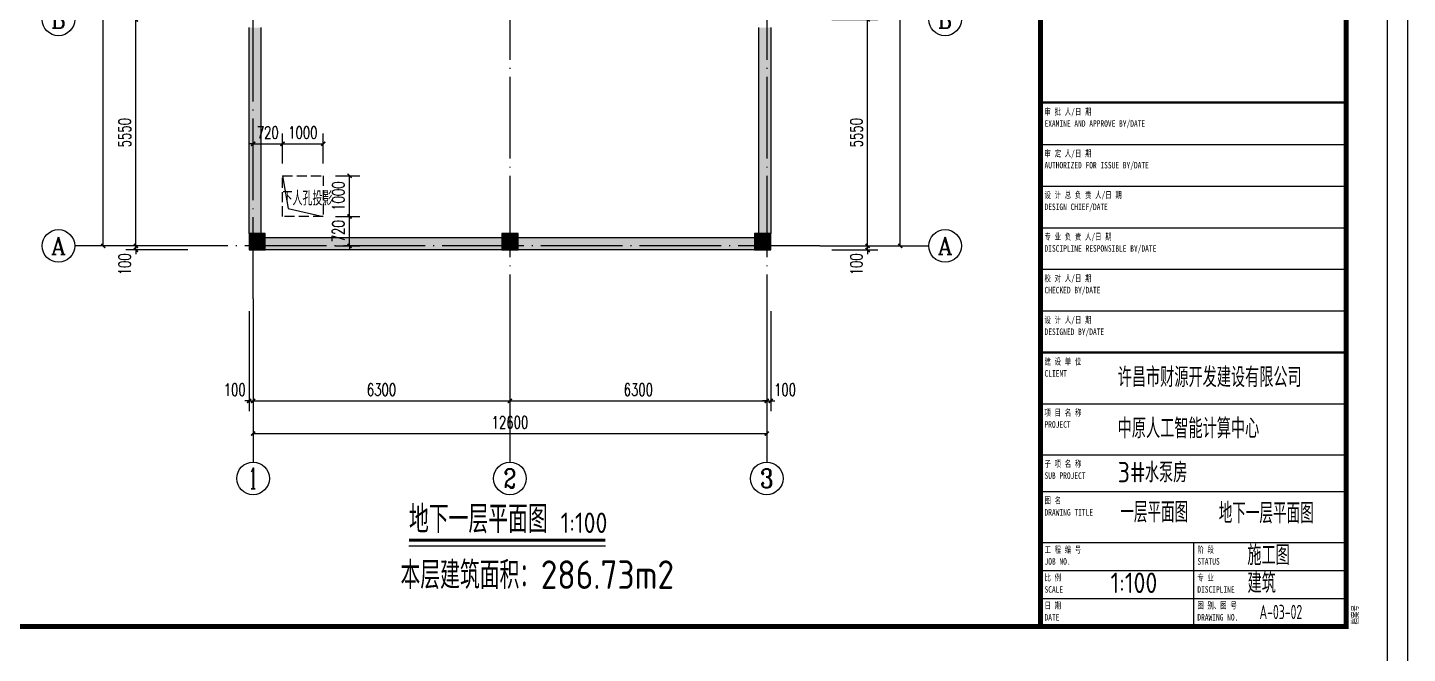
# Model space of a CAD drawing. Extents: x 19098 to 79498, y 3162 to 205862.
# Drawn here: x 45649 to 79498, y 90001 to 105339 of the extents above; entities that cross this region are included whole.
import ezdxf
from ezdxf.enums import TextEntityAlignment as Align

# ---------------------------------------------------------------- set-up
doc = ezdxf.new("R2010")
doc.units = 0
doc.header["$LTSCALE"] = 1000
doc.header["$MEASUREMENT"] = 0
for name, pattern in [('DASH', [0.35, 0.25, -0.1]), ('DASHED', [0.75, 0.5, -0.25]), ('DOTE', [2.42, 2, -0.2, 0.02, -0.2])]:
    doc.linetypes.add(name, pattern=pattern)
for name, color, linetype in [('2017_11-sheet-R$0$C-SHET-TTLB', 11, 'Continuous'), ('AXIS', 3, 'Continuous'), ('AXIS_TEXT', 7, 'Continuous'), ('C-SHET-TTLB', 11, 'Continuous'), ('COLUMN', 9, 'Continuous'), ('DIM_SYMB', 3, 'Continuous'), ('DOTE', 1, 'Continuous'), ('PUB_DIM', 3, 'Continuous'), ('PUB_HATCH', 8, 'Continuous'), ('PUB_TEXT', 7, 'Continuous'), ('WALL', 9, 'Continuous'), ('建-留洞', 25, 'Continuous'), ('建.1F墙体$0$建-文字', 4, 'Continuous'), ('水-消防-消防排水-管线', 140, 'DASHED')]:
    doc.layers.add(name, color=color, linetype=linetype)
doc.styles.add('2017_11-sheet-R$0$SHEET-ECADI', font='simhei.ttf', dxfattribs={"width": 0.7})
doc.styles.add('_TCH_AXIS', font='COMPLEX', dxfattribs={"bigfont": 'GBCBIG'})
doc.styles.add('_TCH_DIM_T3', font='SIMPLEX', dxfattribs={"width": 0.705882, "bigfont": 'GBCBIG'})
doc.styles.add('COMPLEX', font='COMPLEX', dxfattribs={"bigfont": 'AllInOneBig.shx'})
doc.styles.get("Standard").update_dxf_attribs({"font": 'gbenor.shx', "bigfont": 'gbcbig.shx'})
doc.styles.add('XD2008', font='xd-hzs.shx', dxfattribs={"width": 0.7, "bigfont": 'xd-hztxt.shx'})
doc.dimstyles.new('_TCH_ARCH&&100', dxfattribs={"dimtxt": 297.5, "dimasz": 100, "dimexe": 250, "dimexo": 300, "dimgap": 126.25, "dimtad": 1, "dimdec": 0, "dimzin": 0, "dimdsep": 46, "dimtxsty": '_TCH_DIM_T3', "dimblk": 'ARCHTICK', "dimcen": 0.09, "dimclrt": 7, "dimazin": 2, "dimtfac": 1, "dimtdec": 0, "dimtix": 1, "dimtmove": 2, "dimatfit": 3, "dimfxl": 1, "dimtolj": 1, "dimtzin": 0, "dimarcsym": 0})

# ---------------------------------------------------------------- blocks, each defined once
blk = doc.blocks.new('2017_11-sheet-R', base_point=(415, 5))
at = {"layer": '2017_11-sheet-R$0$C-SHET-TTLB'}
for p, q in [((340.02, 123.16), (415, 123.16)), ((340.02, 112.95), (415, 112.95)), ((340.02, 102.74), (415, 102.74)), ((340.02, 92.53), (415, 92.53)), ((340.02, 82.33), (415, 82.33)), ((340.02, 59.59), (415, 59.59)), ((340.02, 47.07), (415, 47.07)), ((340.02, 38.07), (415, 38.07)), ((340.02, 25.54), (415, 25.54)), ((377.51, 25.54), (377.51, 4.99)), ((340.02, 18.68), (415, 18.68)), ((340.02, 11.85), (415, 11.85))]:
    blk.add_line(p, q, dxfattribs=at)
for points in [[(339.71, 133.41, 0.6, 0.6, 0), (414.71, 133.41, 0.9, 0.9, 0)], [(340.02, 72.12, 0.6, 0.6, 0), (415.02, 72.12, 0.9, 0.9, 0)]]:
    blk.add_lwpolyline(points, format="xyseb", dxfattribs=at)
at = {"layer": '2017_11-sheet-R$0$C-SHET-TTLB', "style": '2017_11-sheet-R$0$SHEET-ECADI', "width": 0.7}
for s, p in [('审 批 人/日 期', (340.98, 130.38)), ('EXAMINE AND APPROVE BY/DATE', (340.98, 127.47)), ('审 定 人/日 期', (340.98, 120.16)), ('AUTHORIZED FOR ISSUE BY/DATE', (340.98, 117.26)), ('设 计 总 负 责 人/日 期', (340.98, 109.96)), ('DESIGN CHIEF/DATE', (340.98, 107.05)), ('专 业 负 责 人/日 期', (340.98, 99.75)), ('DISCIPLINE RESPONSIBLE BY/DATE', (340.98, 96.85)), ('校 对 人/日 期', (340.98, 89.54)), ('CHECKED BY/DATE', (340.98, 86.64)), ('设 计 人/日 期', (340.98, 79.33)), ('DESIGNED BY/DATE', (340.98, 76.43)), ('建 设 单 位', (340.98, 69.13)), ('CLIENT', (340.98, 66.22)), ('项 目 名 称', (340.98, 56.6)), ('PROJECT', (340.98, 53.7)), ('子 项 名 称', (340.98, 44.07)), ('SUB PROJECT', (340.98, 41.17)), ('图 名', (340.98, 35.07)), ('DRAWING TITLE', (340.98, 32.17)), ('工 程 编 号', (340.98, 23.03)), ('阶 段', (378.47, 23.03)), ('JOB NO.', (340.98, 20.13)), ('STATUS', (378.47, 20.13)), ('比 例', (340.98, 16.18)), ('专 业', (378.47, 16.18)), ('SCALE', (340.98, 13.27)), ('DISCIPLINE', (378.47, 13.27)), ('日 期', (340.98, 9.34)), ('图 别、图 号', (378.47, 9.34)), ('DATE', (340.98, 6.44)), ('DRAWING NO.', (378.47, 6.44))]:
    blk.add_text(s, height=1.6, dxfattribs=at).set_placement(p)
blk.add_text('档案号', height=1.6, rotation=90, dxfattribs=at).set_placement((417.98, 5.49))
blk = doc.blocks.new('tukuang')
at = {"layer": 'C-SHET-TTLB'}
for points in [[(75902, 21920), (75902, -21080), (15502, -21080), (15502, 21920)], [(75402, 21420), (75402, -20580), (16002, -20580), (16002, 21420)]]:
    blk.add_lwpolyline(points, close=True, dxfattribs=at)
at = {"layer": 'C-SHET-TTLB', "const_width": 120}
blk.add_lwpolyline([(17842, 20420), (74402, 20420), (74402, -19580), (17842, -19580)], close=True, dxfattribs=at)
at = {"layer": 'C-SHET-TTLB'}
blk.add_lwpolyline([(66902, 20420, 120, 120, 0), (66902, -19580, 90, 90, 0)], format="xyseb", dxfattribs=at)
at = {"layer": 'C-SHET-TTLB', "xscale": 100, "yscale": 100, "zscale": 100}
blk.add_blockref('2017_11-sheet-R', (74402, -19580), dxfattribs=at)
blk = doc.blocks.new('ffddss')
at = {"layer": 'PUB_TEXT'}
for s, height, p in [('许昌市财源开发建设有限公司', 482.27, (72391, 139528)), ('中原人工智能计算中心', 482.3, (72391, 138275)), ('3#', 500, (72391, 137193)), ('水泵房', 482.3, (73058, 137193)), ('施工图', 482.3, (75570, 135165)), ('1:100', 500, (72214, 134481)), ('建筑', 482.3, (75576, 134481))]:
    blk.add_text(s, height=height, dxfattribs=at).set_placement(p)
blk = doc.blocks.new('_ArchTick')
at = {"color": 0, "linetype": 'ByBlock', "const_width": 0.4}
blk.add_lwpolyline([(-0.5, -0.5), (0.5, 0.5)], dxfattribs=at)
blk = doc.blocks.new('*D152')
at = {"layer": 'Defpoints', "color": 0}
for p in [(52901, 102492), (51901, 101709), (52901, 101709)]:
    blk.add_point(p, dxfattribs=at)
at = {"layer": 'PUB_DIM', "color": 0, "lineweight": -2}
for p, q in [((51901, 102009), (51901, 102742)), ((52901, 102009), (52901, 102742)), ((51901, 102492), (52901, 102492))]:
    blk.add_line(p, q, dxfattribs=at)
at = {"layer": 'PUB_DIM', "color": 0, "lineweight": -2, "xscale": 100, "yscale": 100, "zscale": 100, "rotation": 180}
blk.add_blockref('_ArchTick', (51901, 102492), dxfattribs=at)
at = {"layer": 'PUB_DIM', "color": 0, "lineweight": -2, "xscale": 100, "yscale": 100, "zscale": 100}
blk.add_blockref('_ArchTick', (52901, 102492), dxfattribs=at)
at = {"layer": 'PUB_DIM', "color": 7, "insert": (52401, 102767), "char_height": 297.5, "attachment_point": 5, "style": '_TCH_DIM_T3'}
blk.add_mtext('\\A1;1000', dxfattribs=at)
blk = doc.blocks.new('*D153')
at = {"layer": 'Defpoints', "color": 0}
for p in [(51901, 102492), (51181, 101709), (51901, 101709)]:
    blk.add_point(p, dxfattribs=at)
at = {"layer": 'PUB_DIM', "color": 0, "lineweight": -2}
for p, q in [((51181, 102009), (51181, 102742)), ((51901, 102009), (51901, 102742)), ((51181, 102492), (51081, 102492)), ((51181, 102492), (51901, 102492)), ((51901, 102492), (52001, 102492))]:
    blk.add_line(p, q, dxfattribs=at)
at = {"layer": 'PUB_DIM', "color": 0, "lineweight": -2, "xscale": 100, "yscale": 100, "zscale": 100}
blk.add_blockref('_ArchTick', (51181, 102492), dxfattribs=at)
at = {"layer": 'PUB_DIM', "color": 0, "lineweight": -2, "xscale": 100, "yscale": 100, "zscale": 100, "rotation": 180}
blk.add_blockref('_ArchTick', (51901, 102492), dxfattribs=at)
at = {"layer": 'PUB_DIM', "color": 7, "insert": (51541, 102767), "char_height": 297.5, "attachment_point": 5, "style": '_TCH_DIM_T3'}
blk.add_mtext('\\A1;720', dxfattribs=at)
blk = doc.blocks.new('*D154')
at = {"layer": 'Defpoints', "color": 0}
for p in [(52901, 100709), (53547, 100709), (52901, 99989)]:
    blk.add_point(p, dxfattribs=at)
at = {"layer": 'PUB_DIM', "color": 0, "lineweight": -2}
for p, q in [((53201, 100709), (53797, 100709)), ((53547, 100709), (53547, 100809)), ((53547, 99989), (53547, 100709)), ((53201, 99989), (53797, 99989)), ((53547, 99989), (53547, 99889))]:
    blk.add_line(p, q, dxfattribs=at)
at = {"layer": 'PUB_DIM', "color": 0, "lineweight": -2, "xscale": 100, "yscale": 100, "zscale": 100}
for p, rotation in [((53547, 100709), 270), ((53547, 99989), 90)]:
    blk.add_blockref('_ArchTick', p, dxfattribs=dict(at, rotation=rotation))
at = {"layer": 'PUB_DIM', "color": 7, "insert": (53272, 100349), "char_height": 297.5, "attachment_point": 5, "rotation": 90, "style": '_TCH_DIM_T3'}
blk.add_mtext('\\A1;720', dxfattribs=at)
blk = doc.blocks.new('*D155')
at = {"layer": 'Defpoints', "color": 0}
for p in [(52901, 101709), (53547, 101709), (52901, 100709)]:
    blk.add_point(p, dxfattribs=at)
at = {"layer": 'PUB_DIM', "color": 0, "lineweight": -2}
for p, q in [((53201, 101709), (53797, 101709)), ((53547, 100709), (53547, 101709)), ((53201, 100709), (53797, 100709))]:
    blk.add_line(p, q, dxfattribs=at)
at = {"layer": 'PUB_DIM', "color": 0, "lineweight": -2, "xscale": 100, "yscale": 100, "zscale": 100}
for p, rotation in [((53547, 101709), 90), ((53547, 100709), 270)]:
    blk.add_blockref('_ArchTick', p, dxfattribs=dict(at, rotation=rotation))
at = {"layer": 'PUB_DIM', "color": 7, "insert": (53272, 101209), "char_height": 297.5, "attachment_point": 5, "rotation": 90, "style": '_TCH_DIM_T3'}
blk.add_mtext('\\A1;1000', dxfattribs=at)
blk = doc.blocks.new('*D205')
at = {"layer": 'AXIS', "color": 0, "lineweight": -2}
for p, q in [((51081, 98389), (51081, 95939)), ((51181, 98389), (51181, 95939)), ((51081, 96189), (50981, 96189)), ((51081, 96189), (51181, 96189)), ((51181, 96189), (51281, 96189))]:
    blk.add_line(p, q, dxfattribs=at)
at = {"layer": 'Defpoints', "color": 0}
for p in [(51081, 98689), (51181, 98689), (51181, 96189)]:
    blk.add_point(p, dxfattribs=at)
at = {"layer": 'AXIS', "color": 0, "lineweight": -2, "xscale": 100, "yscale": 100, "zscale": 100}
blk.add_blockref('_ArchTick', (51081, 96189), dxfattribs=at)
at = {"layer": 'AXIS', "color": 0, "lineweight": -2, "xscale": 100, "yscale": 100, "zscale": 100, "rotation": 180}
blk.add_blockref('_ArchTick', (51181, 96189), dxfattribs=at)
at = {"layer": 'AXIS', "color": 7, "insert": (50731, 96464), "char_height": 297.5, "attachment_point": 5, "style": '_TCH_DIM_T3'}
blk.add_mtext('\\A1;100', dxfattribs=at)
blk = doc.blocks.new('*D206')
at = {"layer": 'AXIS', "color": 0, "lineweight": -2}
for p, q in [((51181, 98389), (51181, 95939)), ((57481, 98389), (57481, 95939)), ((51181, 96189), (57481, 96189))]:
    blk.add_line(p, q, dxfattribs=at)
at = {"layer": 'Defpoints', "color": 0}
for p in [(51181, 98689), (57481, 98689), (57481, 96189)]:
    blk.add_point(p, dxfattribs=at)
at = {"layer": 'AXIS', "color": 0, "lineweight": -2, "xscale": 100, "yscale": 100, "zscale": 100, "rotation": 180}
blk.add_blockref('_ArchTick', (51181, 96189), dxfattribs=at)
at = {"layer": 'AXIS', "color": 0, "lineweight": -2, "xscale": 100, "yscale": 100, "zscale": 100}
blk.add_blockref('_ArchTick', (57481, 96189), dxfattribs=at)
at = {"layer": 'AXIS', "color": 7, "insert": (54331, 96464), "char_height": 297.5, "attachment_point": 5, "style": '_TCH_DIM_T3'}
blk.add_mtext('\\A1;6300', dxfattribs=at)
blk = doc.blocks.new('*D207')
at = {"layer": 'AXIS', "color": 0, "lineweight": -2}
for p, q in [((57481, 98389), (57481, 95939)), ((63781, 98389), (63781, 95939)), ((57481, 96189), (63781, 96189))]:
    blk.add_line(p, q, dxfattribs=at)
at = {"layer": 'Defpoints', "color": 0}
for p in [(57481, 98689), (63781, 98689), (63781, 96189)]:
    blk.add_point(p, dxfattribs=at)
at = {"layer": 'AXIS', "color": 0, "lineweight": -2, "xscale": 100, "yscale": 100, "zscale": 100, "rotation": 180}
blk.add_blockref('_ArchTick', (57481, 96189), dxfattribs=at)
at = {"layer": 'AXIS', "color": 0, "lineweight": -2, "xscale": 100, "yscale": 100, "zscale": 100}
blk.add_blockref('_ArchTick', (63781, 96189), dxfattribs=at)
at = {"layer": 'AXIS', "color": 7, "insert": (60631, 96464), "char_height": 297.5, "attachment_point": 5, "style": '_TCH_DIM_T3'}
blk.add_mtext('\\A1;6300', dxfattribs=at)
blk = doc.blocks.new('*D208')
at = {"layer": 'AXIS', "color": 0, "lineweight": -2}
for p, q in [((63781, 98389), (63781, 95939)), ((63881, 98389), (63881, 95939)), ((63781, 96189), (63681, 96189)), ((63781, 96189), (63881, 96189)), ((63881, 96189), (63981, 96189))]:
    blk.add_line(p, q, dxfattribs=at)
at = {"layer": 'Defpoints', "color": 0}
for p in [(63781, 98689), (63881, 98689), (63881, 96189)]:
    blk.add_point(p, dxfattribs=at)
at = {"layer": 'AXIS', "color": 0, "lineweight": -2, "xscale": 100, "yscale": 100, "zscale": 100}
blk.add_blockref('_ArchTick', (63781, 96189), dxfattribs=at)
at = {"layer": 'AXIS', "color": 0, "lineweight": -2, "xscale": 100, "yscale": 100, "zscale": 100, "rotation": 180}
blk.add_blockref('_ArchTick', (63881, 96189), dxfattribs=at)
at = {"layer": 'AXIS', "color": 7, "insert": (64231, 96464), "char_height": 297.5, "attachment_point": 5, "style": '_TCH_DIM_T3'}
blk.add_mtext('\\A1;100', dxfattribs=at)
blk = doc.blocks.new('*D209')
at = {"layer": 'AXIS', "color": 0, "lineweight": -2}
for p, q in [((51181, 98389), (51181, 95139)), ((63781, 98389), (63781, 95139)), ((51181, 95389), (63781, 95389))]:
    blk.add_line(p, q, dxfattribs=at)
at = {"layer": 'Defpoints', "color": 0}
for p in [(51181, 98689), (63781, 98689), (63781, 95389)]:
    blk.add_point(p, dxfattribs=at)
at = {"layer": 'AXIS', "color": 0, "lineweight": -2, "xscale": 100, "yscale": 100, "zscale": 100, "rotation": 180}
blk.add_blockref('_ArchTick', (51181, 95389), dxfattribs=at)
at = {"layer": 'AXIS', "color": 0, "lineweight": -2, "xscale": 100, "yscale": 100, "zscale": 100}
blk.add_blockref('_ArchTick', (63781, 95389), dxfattribs=at)
at = {"layer": 'AXIS', "color": 7, "insert": (57481, 95664), "char_height": 297.5, "attachment_point": 5, "style": '_TCH_DIM_T3'}
blk.add_mtext('\\A1;12600', dxfattribs=at)
blk = doc.blocks.new('*D210')
at = {"layer": 'AXIS', "color": 0, "lineweight": -2}
for p, q in [((49581, 99989), (48056, 99989)), ((49581, 99889), (48056, 99889)), ((48306, 99989), (48306, 100089)), ((48306, 99889), (48306, 99989)), ((48306, 99889), (48306, 99789))]:
    blk.add_line(p, q, dxfattribs=at)
at = {"layer": 'Defpoints', "color": 0}
for p in [(48306, 99989), (49881, 99989), (49881, 99889)]:
    blk.add_point(p, dxfattribs=at)
at = {"layer": 'AXIS', "color": 0, "lineweight": -2, "xscale": 100, "yscale": 100, "zscale": 100}
for p, rotation in [((48306, 99989), 270), ((48306, 99889), 90)]:
    blk.add_blockref('_ArchTick', p, dxfattribs=dict(at, rotation=rotation))
at = {"layer": 'AXIS', "color": 7, "insert": (48031, 99539), "char_height": 297.5, "attachment_point": 5, "rotation": 90, "style": '_TCH_DIM_T3'}
blk.add_mtext('\\A1;100', dxfattribs=at)
blk = doc.blocks.new('*D211')
at = {"layer": 'AXIS', "color": 0, "lineweight": -2}
for p, q in [((49581, 105539), (48056, 105539)), ((48306, 99989), (48306, 105539)), ((49581, 99989), (48056, 99989))]:
    blk.add_line(p, q, dxfattribs=at)
at = {"layer": 'Defpoints', "color": 0}
for p in [(48306, 105539), (49881, 105539), (49881, 99989)]:
    blk.add_point(p, dxfattribs=at)
at = {"layer": 'AXIS', "color": 0, "lineweight": -2, "xscale": 100, "yscale": 100, "zscale": 100}
for p, rotation in [((48306, 105539), 90), ((48306, 99989), 270)]:
    blk.add_blockref('_ArchTick', p, dxfattribs=dict(at, rotation=rotation))
at = {"layer": 'AXIS', "color": 7, "insert": (48031, 102764), "char_height": 297.5, "attachment_point": 5, "rotation": 90, "style": '_TCH_DIM_T3'}
blk.add_mtext('\\A1;5550', dxfattribs=at)
blk = doc.blocks.new('*D216')
at = {"layer": 'AXIS', "color": 0, "lineweight": -2}
for p, q in [((49581, 122190), (47256, 122190)), ((47506, 99989), (47506, 122190)), ((49581, 99989), (47256, 99989))]:
    blk.add_line(p, q, dxfattribs=at)
at = {"layer": 'Defpoints', "color": 0}
for p in [(47506, 122190), (49881, 122190), (49881, 99989)]:
    blk.add_point(p, dxfattribs=at)
at = {"layer": 'AXIS', "color": 0, "lineweight": -2, "xscale": 100, "yscale": 100, "zscale": 100}
for p, rotation in [((47506, 122190), 90), ((47506, 99989), 270)]:
    blk.add_blockref('_ArchTick', p, dxfattribs=dict(at, rotation=rotation))
at = {"layer": 'AXIS', "color": 7, "insert": (47231, 111089), "char_height": 297.5, "attachment_point": 5, "rotation": 90, "style": '_TCH_DIM_T3'}
blk.add_mtext('\\A1;22200', dxfattribs=at)
blk = doc.blocks.new('*D217')
at = {"layer": 'AXIS', "color": 0, "lineweight": -2}
for p, q in [((65381, 99989), (66506, 99989)), ((65381, 99889), (66506, 99889)), ((66256, 99989), (66256, 100089)), ((66256, 99889), (66256, 99989)), ((66256, 99889), (66256, 99789))]:
    blk.add_line(p, q, dxfattribs=at)
at = {"layer": 'Defpoints', "color": 0}
for p in [(65081, 99989), (65081, 99889), (66256, 99989)]:
    blk.add_point(p, dxfattribs=at)
at = {"layer": 'AXIS', "color": 0, "lineweight": -2, "xscale": 100, "yscale": 100, "zscale": 100}
for p, rotation in [((66256, 99989), 270), ((66256, 99889), 90)]:
    blk.add_blockref('_ArchTick', p, dxfattribs=dict(at, rotation=rotation))
at = {"layer": 'AXIS', "color": 7, "insert": (65981, 99539), "char_height": 297.5, "attachment_point": 5, "rotation": 90, "style": '_TCH_DIM_T3'}
blk.add_mtext('\\A1;100', dxfattribs=at)
blk = doc.blocks.new('*D218')
at = {"layer": 'AXIS', "color": 0, "lineweight": -2}
for p, q in [((65381, 105539), (66506, 105539)), ((66256, 99989), (66256, 105539)), ((65381, 99989), (66506, 99989))]:
    blk.add_line(p, q, dxfattribs=at)
at = {"layer": 'Defpoints', "color": 0}
for p in [(65081, 105539), (66256, 105539), (65081, 99989)]:
    blk.add_point(p, dxfattribs=at)
at = {"layer": 'AXIS', "color": 0, "lineweight": -2, "xscale": 100, "yscale": 100, "zscale": 100}
for p, rotation in [((66256, 105539), 90), ((66256, 99989), 270)]:
    blk.add_blockref('_ArchTick', p, dxfattribs=dict(at, rotation=rotation))
at = {"layer": 'AXIS', "color": 7, "insert": (65981, 102764), "char_height": 297.5, "attachment_point": 5, "rotation": 90, "style": '_TCH_DIM_T3'}
blk.add_mtext('\\A1;5550', dxfattribs=at)
blk = doc.blocks.new('*D223')
at = {"layer": 'AXIS', "color": 0, "lineweight": -2}
for p, q in [((65381, 122190), (67306, 122190)), ((67056, 99989), (67056, 122190)), ((65381, 99989), (67306, 99989))]:
    blk.add_line(p, q, dxfattribs=at)
at = {"layer": 'Defpoints', "color": 0}
for p in [(65081, 122190), (67056, 122190), (65081, 99989)]:
    blk.add_point(p, dxfattribs=at)
at = {"layer": 'AXIS', "color": 0, "lineweight": -2, "xscale": 100, "yscale": 100, "zscale": 100}
for p, rotation in [((67056, 122190), 90), ((67056, 99989), 270)]:
    blk.add_blockref('_ArchTick', p, dxfattribs=dict(at, rotation=rotation))
at = {"layer": 'AXIS', "color": 7, "insert": (66781, 111089), "char_height": 297.5, "attachment_point": 5, "rotation": 90, "style": '_TCH_DIM_T3'}
blk.add_mtext('\\A1;22200', dxfattribs=at)
blk = doc.blocks.new('_FZH')
blk.add_lwpolyline([(-0.5, -0.5), (0.5, -0.5), (0.5, 0.5), (-0.5, 0.5)], close=True)
at = {"layer": 'PUB_HATCH'}
blk.add_solid([(-0.5, -0.5), (0.5, -0.5), (-0.5, 0.5), (0.5, 0.5)], dxfattribs=at)
blk = doc.blocks.new('_AXISO')
blk.add_circle((0, 0), 0.5)
at = {"layer": 'AXIS_TEXT', "style": 'COMPLEX', "width": 1.041667}
blk.add_attdef('A', text='', height=0.56, dxfattribs=at).set_placement((-0.25, -0.28), (0.25, -0.28), align=Align.FIT)

msp = doc.modelspace()

# ---------------------------------------------------------------- hatches: boundary and pattern name
at = {"layer": 'PUB_HATCH'}
for points in [[(51380.6, 105339), (51080.6, 105339), (51080.6, 100289.2), (51380.6, 100289.2)], [(63580.6, 100289.2), (63880.6, 100289.2), (63880.6, 105339), (63580.6, 105339)], [(57280.6, 99889.2), (57280.6, 100189.2), (51480.6, 100189.2), (51480.6, 99889.2)], [(57680.6, 100189.2), (57680.6, 99889.2), (63480.6, 99889.2), (63480.6, 100189.2)]]:
    msp.add_hatch(color=256, dxfattribs=at).paths.add_polyline_path(points)

# ---------------------------------------------------------------- linework, layer by layer
at = {"layer": 'AXIS'}
for p, q in [((49880.6, 99989.2), (46806.3, 99989.2)), ((65080.6, 99989.2), (67756, 99989.2)), ((51180.6, 98689.2), (51180.6, 94689.2)), ((57480.6, 98689.2), (57480.6, 94689.2)), ((63780.6, 98689.2), (63780.6, 94689.2))]:
    msp.add_line(p, q, dxfattribs=at)
at = {"layer": 'DIM_SYMB', "const_width": 70}
msp.add_lwpolyline([(55005.2, 92775.4), (59824.5, 92775.4)], dxfattribs=at)
at = {"layer": 'DIM_SYMB'}
msp.add_lwpolyline([(55005.2, 92635.4), (59824.5, 92635.4)], dxfattribs=at)
at = {"layer": 'DOTE', "linetype": 'DOTE'}
for p, q in [((51180.6, 98689.2), (51180.6, 123489.7)), ((57480.6, 123489.7), (57480.6, 98689.2)), ((63780.6, 123489.7), (63780.6, 98689.2)), ((65080.6, 99989.2), (49880.6, 99989.2))]:
    msp.add_line(p, q, dxfattribs=at)
at = {"layer": 'WALL'}
for p, q in [((51080.6, 100289.2), (51080.6, 105339)), ((51380.6, 100289.2), (51380.6, 105339)), ((63580.6, 105339), (63580.6, 100289.2)), ((63880.6, 105339), (63880.6, 100289.2)), ((57280.6, 100189.2), (51480.6, 100189.2)), ((57280.6, 99889.2), (51480.6, 99889.2)), ((63480.6, 100189.2), (57680.6, 100189.2)), ((63480.6, 99889.2), (57680.6, 99889.2))]:
    msp.add_line(p, q, dxfattribs=at)
at = {"layer": '建-留洞', "ltscale": 50}
for p, q in [((51900.6, 101708.7), (52042.3, 100901.7)), ((52042.3, 100901.7), (52900.6, 100708.7))]:
    msp.add_line(p, q, dxfattribs=at)
at = {"layer": '建-留洞', "linetype": 'DASH'}
msp.add_lwpolyline([(51900.6, 101708.7), (52900.6, 101708.7), (52900.6, 100708.7), (51900.6, 100708.7)], close=True, dxfattribs=at)

# ---------------------------------------------------------------- block references
at = {"layer": 'AXIS'}
ref = msp.add_blockref('_AXISO', (46406.3, 105539.2), dxfattribs=dict(at, xscale=800, yscale=800, zscale=800))
ref.add_attrib('A', 'B', dxfattribs={"layer": 'AXIS_TEXT', "height": 435.3, "style": '_TCH_AXIS'}).set_placement((46230.2, 105321.6), (46582.5, 105321.6), align=Align.FIT)
ref = msp.add_blockref('_AXISO', (68156, 105539.2), dxfattribs=dict(at, xscale=800, yscale=800, zscale=800))
ref.add_attrib('A', 'B', dxfattribs={"layer": 'AXIS_TEXT', "height": 435.3, "style": '_TCH_AXIS'}).set_placement((67979.9, 105321.6), (68332.2, 105321.6), align=Align.FIT)
ref = msp.add_blockref('_AXISO', (46406.3, 99989.2), dxfattribs=dict(at, xscale=800, yscale=800, zscale=800))
ref.add_attrib('A', 'A', dxfattribs={"layer": 'AXIS_TEXT', "height": 425.2, "style": '_TCH_AXIS'}).set_placement((46224.1, 99776.6), (46588.6, 99776.6), align=Align.FIT)
ref = msp.add_blockref('_AXISO', (68156, 99989.2), dxfattribs=dict(at, xscale=800, yscale=800, zscale=800))
ref.add_attrib('A', 'A', dxfattribs={"layer": 'AXIS_TEXT', "height": 425.2, "style": '_TCH_AXIS'}).set_placement((67973.8, 99776.6), (68338.3, 99776.6), align=Align.FIT)
ref = msp.add_blockref('_AXISO', (51180.6, 94289.2), dxfattribs=dict(at, xscale=800, yscale=800, zscale=800))
ref.add_attrib('A', '1', dxfattribs={"layer": 'AXIS_TEXT', "height": 514.7, "style": '_TCH_AXIS'}).set_placement((51070.4, 94031.9), (51290.9, 94031.9), align=Align.FIT)
ref = msp.add_blockref('_AXISO', (57480.6, 94289.2), dxfattribs=dict(at, xscale=800, yscale=800, zscale=800))
ref.add_attrib('A', '2', dxfattribs={"layer": 'AXIS_TEXT', "height": 465.9, "style": '_TCH_AXIS'}).set_placement((57325.3, 94056.2), (57636, 94056.2), align=Align.FIT)
ref = msp.add_blockref('_AXISO', (63780.6, 94289.2), dxfattribs=dict(at, xscale=800, yscale=800, zscale=800))
ref.add_attrib('A', '3', dxfattribs={"layer": 'AXIS_TEXT', "height": 465.9, "style": '_TCH_AXIS'}).set_placement((63625.3, 94056.2), (63936, 94056.2), align=Align.FIT)
at = {"layer": 'C-SHET-TTLB'}
msp.add_blockref('tukuang', (3595.7, 110241.6), dxfattribs=at)
at = {"layer": 'COLUMN', "xscale": 400, "yscale": 400, "zscale": 400, "rotation": 270}
for p in [(51280.6, 100089.2), (57480.6, 100089.2), (63680.6, 100089.2)]:
    msp.add_blockref('_FZH', p, dxfattribs=at)
at = {"layer": '水-消防-消防排水-管线', "color": 119}
msp.add_blockref('ffddss', (0, -43000), dxfattribs=at)

# ---------------------------------------------------------------- texts
at = {"layer": 'PUB_TEXT'}
for s, height, p in [('地下一层平面图', 675.18, (55005.2, 92952.6)), ('1:100', 500, (58724.2, 92952.6)), ('本层建筑面积：', 675.18, (54796.4, 91581.3)), ('286.73m2', 700, (58236.8, 91581.3))]:
    msp.add_text(s, height=height, dxfattribs=at).set_placement(p)
at = {"layer": 'PUB_TEXT', "style": 'XD2008', "width": 0.7}
for s, p in [('一层平面图', (72456.3, 93212)), ('地下一层平面图', (74870.1, 93188.5))]:
    msp.add_text(s, height=500, dxfattribs=at).set_placement(p)
msp.add_text('A-03-02', height=350, dxfattribs=at).set_placement((76393.2, 91016.3), align=Align.MIDDLE_CENTER)
at = {"layer": '建.1F墙体$0$建-文字', "style": 'XD2008', "width": 0.7}
msp.add_text('下人孔投影', height=350, dxfattribs=at).set_placement((51902.4, 100979.5))

# ---------------------------------------------------------------- dimensions: what is measured, and where the dimension line sits
at = {"layer": 'AXIS'}
for p1, p2, distance, picture, middle in [((49880.6486, 99989.2204), (49880.6486, 122189.72), 2374.3182, '*D216', (47231.3304, 111089.4702)), ((65080.6484, 99989.2204), (65080.6484, 122189.72), -1975.3868, '*D223', (66781.0352, 111089.4702)), ((49880.6, 99989.2), (49880.6, 105539.2), 1574.3, '*D211', (48031.3, 102764.2)), ((65080.6, 99989.2), (65080.6, 105539.2), -1175.4, '*D218', (65981, 102764.2)), ((51180.6, 98689.2), (57480.6, 98689.2), -2500, '*D206', (54330.6, 96464.2)), ((51180.6, 98689.2), (63780.6, 98689.2), -3300, '*D209', (57480.6, 95664.2)), ((57480.6, 98689.2), (63780.6, 98689.2), -2500, '*D207', (60630.6, 96464.2))]:
    dim = msp.add_aligned_dim(p1=p1, p2=p2, distance=distance, dimstyle='_TCH_ARCH&&100', dxfattribs=at)
    dim.commit()
    dim.dimension.update_dxf_attribs({"geometry": picture, "text_midpoint": middle})
for base, p1, p2, angle, picture, middle in [((48306.3, 99989.2), (49880.6, 99889.2), (49880.6, 99989.2), 90, '*D210', (48031.3, 99539.2)), ((66256, 99989.2), (65080.6, 99889.2), (65080.6, 99989.2), 90, '*D217', (65981, 99539.2)), ((51180.6, 96189.2), (51080.6, 98689.2), (51180.6, 98689.2), 0, '*D205', (50730.6, 96464.2)), ((63880.6, 96189.2), (63780.6, 98689.2), (63880.6, 98689.2), 0, '*D208', (64230.6, 96464.2))]:
    dim = msp.add_linear_dim(base=base, p1=p1, p2=p2, angle=angle, dimstyle='_TCH_ARCH&&100', dxfattribs=at)
    dim.commit()
    dim.dimension.update_dxf_attribs({"geometry": picture, "text_midpoint": middle, "dimtype": 129})
at = {"layer": 'PUB_DIM'}
for p1, p2, distance, picture, middle in [((51180.6, 101708.7), (51900.6, 101708.7), 783, '*D153', (51540.6, 102766.7)), ((51900.6, 101708.7), (52900.6, 101708.7), 783, '*D152', (52400.6, 102766.7)), ((52900.6, 100708.7), (52900.6, 101708.7), -646.1, '*D155', (53271.7, 101208.7)), ((52900.6, 99988.7), (52900.6, 100708.7), -646.1, '*D154', (53271.7, 100348.7))]:
    dim = msp.add_aligned_dim(p1=p1, p2=p2, distance=distance, dimstyle='_TCH_ARCH&&100', dxfattribs=at)
    dim.commit()
    dim.dimension.update_dxf_attribs({"geometry": picture, "text_midpoint": middle})

doc.saveas('drawing.dxf')
